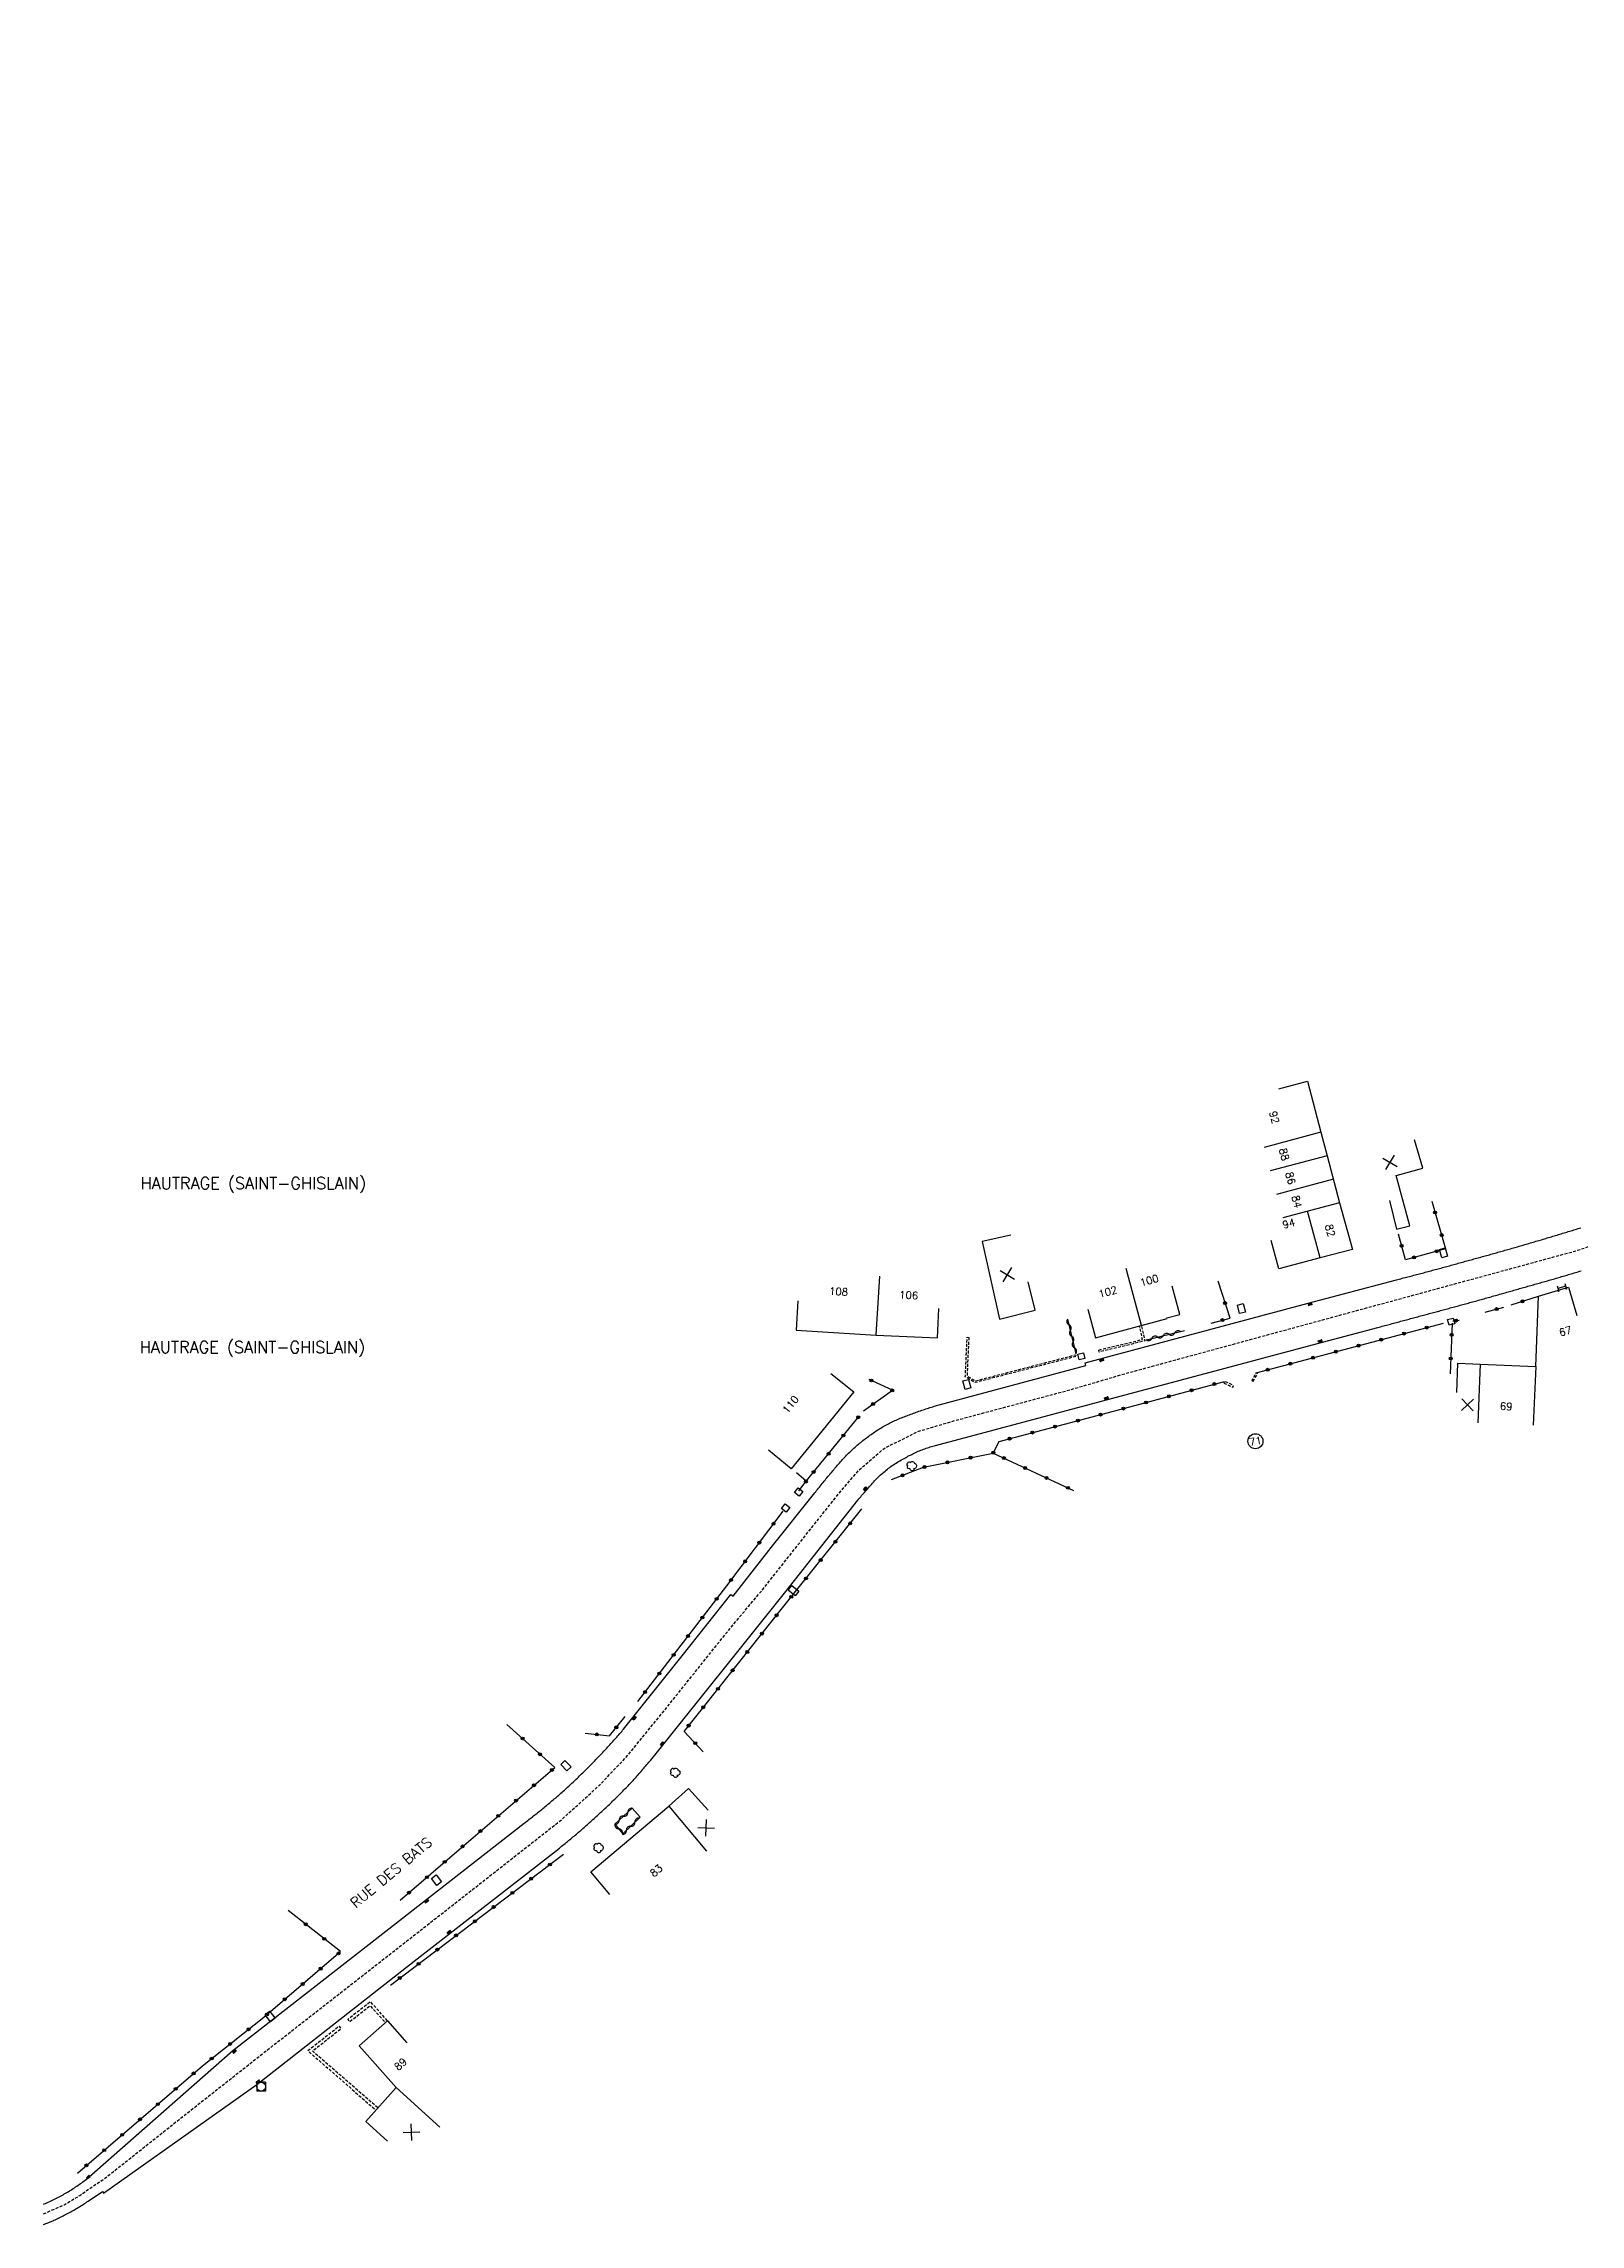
# Model space of a CAD drawing. Header units: millimetres. Extents: x 107000 to 108000, y 126999 to 128000.
# Drawn here: x 107000 to 107261.2, y 127087.3 to 127458 of the extents above; entities that cross this region are included whole.
import ezdxf
from ezdxf.enums import TextEntityAlignment as Align

# ---------------------------------------------------------------- set-up
doc = ezdxf.new("R2010")
doc.units = ezdxf.units.MM
doc.linetypes.add('DASHED', pattern=[0.75, 0.5, -0.25])
doc.layers.get('0').update_dxf_attribs({"linetype": 'CONTINUOUS'})
for name, color, linetype in [('W0001', 6, 'DASHED'), ('W0008', 7, 'CONTINUOUS'), ('W0100', 7, 'CONTINUOUS'), ('W0105', 7, 'CONTINUOUS'), ('W0112', 1, 'DASHED'), ('W0300', 7, 'CONTINUOUS'), ('W0310', 3, 'CONTINUOUS'), ('W0322', 7, 'CONTINUOUS'), ('W0400', 7, 'CONTINUOUS'), ('W0420', 7, 'CONTINUOUS'), ('W0980', 7, 'CONTINUOUS'), ('W0989', 7, 'CONTINUOUS'), ('W0991', 7, 'CONTINUOUS'), ('W1102', 7, 'CONTINUOUS'), ('W1471', 7, 'CONTINUOUS')]:
    doc.layers.add(name, color=color, linetype=linetype)
doc.styles.get("Standard").update_dxf_attribs({"font": 'romans.shx', "width": 0.85})

# ---------------------------------------------------------------- blocks, each defined once
blk = doc.blocks.new('T400')
for p, q in [((-0.15, 0.3), (0.15, 0.3)), ((-0.15, -0.25), (-0.15, 0.3)), ((-0.15, 0.15), (0.15, 0.15)), ((-0.15, 0), (0.15, 0)), ((0.15, 0.3), (0.15, -0.25)), ((-0.15, -0.15), (0.15, -0.15)), ((-0.15, -0.25), (-0.15, -0.3)), ((-0.15, -0.3), (0.15, -0.3)), ((0.15, -0.3), (0.15, -0.25))]:
    blk.add_line(p, q)
blk = doc.blocks.new('T420')
for p, q in [((0.75, 0.75), (-0.75, 0.75)), ((-0.75, 0.75), (-0.75, -0.75)), ((0.75, 0.75), (0.75, -0.75)), ((0.75, -0.75), (-0.75, -0.75))]:
    blk.add_line(p, q)
blk.add_ellipse((0, 0), major_axis=(-0.53, 0.53), ratio=1, start_param=3.926991, end_param=10.210176)
blk = doc.blocks.new('T1471')
at = {"color": 0, "linetype": 'Continuous', "flags": 128}
blk.add_lwpolyline([(-0.75, -0.5), (-0.75, 0.5), (0.75, 0.5), (0.75, -0.5), (-0.75, -0.5)], dxfattribs=at)
blk = doc.blocks.new('T300')
for p, q in [((-0.8, 0.51), (-0.86, 0.34)), ((-0.86, 0.34), (-0.86, 0.17)), ((-0.86, 0.17), (-0.74, 0.06)), ((-0.69, 0.63), (-0.8, 0.51)), ((-0.8, -0.06), (-0.74, 0.06)), ((-0.74, 0.06), (-0.69, 0.11)), ((-0.57, 0.69), (-0.69, 0.63)), ((-0.46, 0.69), (-0.57, 0.69)), ((-0.29, 0.63), (-0.46, 0.69)), ((-0.29, 0.63), (-0.17, 0.74)), ((-0.23, 0.57), (-0.29, 0.63)), ((-0.17, 0.74), (-0.06, 0.8)), ((-0.06, 0.8), (0.06, 0.8)), ((0.06, 0.8), (0.23, 0.74)), ((0.23, 0.74), (0.34, 0.63)), ((0.34, 0.63), (0.4, 0.51)), ((0.46, 0.46), (0.34, 0.46)), ((0.4, 0.51), (0.4, 0.46)), ((0.57, 0.4), (0.46, 0.46)), ((0.57, 0.4), (0.69, 0.29)), ((0.69, 0.29), (0.74, 0.17)), ((0.74, 0.06), (0.69, -0.17)), ((0.74, 0.17), (0.74, 0.06)), ((-0.8, -0.17), (-0.8, -0.06)), ((-0.8, -0.23), (-0.8, -0.17)), ((-0.74, -0.34), (-0.8, -0.23)), ((-0.69, -0.4), (-0.74, -0.34)), ((-0.51, -0.46), (-0.69, -0.4)), ((-0.4, -0.46), (-0.51, -0.46)), ((-0.4, -0.46), (-0.34, -0.46)), ((-0.34, -0.46), (-0.34, -0.4)), ((-0.34, -0.51), (-0.34, -0.46)), ((-0.29, -0.63), (-0.34, -0.51)), ((-0.17, -0.74), (-0.29, -0.63)), ((-0.06, -0.8), (-0.17, -0.74)), ((0.06, -0.8), (-0.06, -0.8)), ((0.17, -0.74), (0.06, -0.8)), ((0.23, -0.69), (0.17, -0.74)), ((0.29, -0.46), (0.23, -0.46)), ((0.29, -0.63), (0.23, -0.69)), ((0.46, -0.4), (0.29, -0.46)), ((0.34, -0.51), (0.29, -0.63)), ((0.34, -0.51), (0.34, -0.46)), ((0.57, -0.34), (0.46, -0.4)), ((0.63, -0.29), (0.57, -0.34)), ((0.69, -0.17), (0.63, -0.29))]:
    blk.add_line(p, q)
blk = doc.blocks.new('t112o')
at = {"color": 0, "linetype": 'Continuous'}
for p, q in [((-0.5, 0.5), (0.5, 0.5)), ((-0.5, -0.5), (-0.5, 0.5)), ((0.5, 0.5), (0.5, -0.5)), ((0.5, -0.5), (-0.5, -0.5))]:
    blk.add_line(p, q, dxfattribs=at)
blk = doc.blocks.new('t105o')
for p, q in [((-0.5, 0), (0.5, 0)), ((0.5, 0), (0.2, 0.1)), ((0.5, 0), (0.2, -0.1))]:
    blk.add_line(p, q)
blk = doc.blocks.new('t310o')
at = {"color": 0, "linetype": 'Continuous'}
for centre, start, end in [((-0.5, 0.38), 216.8699, 323.1304), ((0.5, -0.37), 36.8699, 143.1303)]:
    blk.add_arc(centre, 0.625, start, end, dxfattribs=at)
blk = doc.blocks.new('t991o')
at = {"color": 0, "linetype": 'Continuous'}
for p, q in [((-1, 1), (1, -1)), ((-1, -1), (1, 1))]:
    blk.add_line(p, q, dxfattribs=at)
blk = doc.blocks.new('t322o')
at = {"color": 0, "linetype": 'Continuous'}
for radius in [0.25, 0.15]:
    blk.add_circle((0, 0), radius, dxfattribs=at)

msp = doc.modelspace()

# ---------------------------------------------------------------- linework, layer by layer
at = {"layer": 'W0001', "flags": 128}
msp.add_lwpolyline([(107000, 127089.04), (107003.49, 127090.61), (107006.14, 127092.18), (107008.36, 127093.73), (107010.32, 127095.02), (107025.43, 127107), (107037.6, 127116.58), (107066.4, 127139.08), (107088.06, 127156.08), (107094.78, 127162.19), (107099.38, 127167.1), (107105.7, 127174.85), (107111.44, 127182.02), (107116.64, 127188.52), (107122.25, 127195.21), (107131.72, 127207.17), (107135.09, 127211.4), (107138.56, 127215.46), (107142.88, 127219.18), (107148.61, 127222.06), (107154.91, 127223.92), (107164.3, 127226.43), (107174.45, 127229.14), (107184.03, 127231.95), (107260.27, 127252.71), (107315.94, 127271.2), (107330.12, 127276.12), (107335.89, 127277.72), (107341.63, 127277.36), (107350.74, 127277.39), (107353.27, 127279.17), (107361.16, 127284.73), (107369.51, 127291.14), (107383.85, 127301.83), (107403.45, 127315.83), (107426.06, 127331.88), (107439.48, 127340.56), (107452.49, 127347.3), (107463.11, 127351.91), (107474.86, 127356.01), (107495.18, 127361.96), (107524.23, 127370.49), (107535.13, 127374.16), (107545.48, 127378.4), (107556.57, 127384.39), (107566.51, 127390.87), (107574.63, 127396.86), (107587.27, 127406.56), (107606.75, 127421.33), (107616.21, 127428.32), (107628.75, 127436.48), (107637.53, 127441.21), (107649.35, 127446.94), (107667.55, 127455.74), (107693.78, 127468.43), (107721.15, 127481.68), (107737.6, 127489.63), (107752.86, 127497.12), (107759.97, 127501.4), (107764.49, 127504.58), (107772.4, 127511.35), (107782.05, 127521.92), (107812.16, 127555.37), (107829.33, 127574.66), (107834.96, 127581.75), (107841.86, 127591.66), (107847.67, 127601.53), (107852.76, 127611.48), (107858.53, 127625.36), (107862.3, 127636.75), (107868.74, 127659.49), (107884.13, 127716.25)], dxfattribs=at)
at = {"layer": 'W0008', "flags": 128}
for points in [[(107000, 127090.71), (107000.1, 127090.75), (107000.33, 127090.84), (107000.57, 127090.94), (107000.8, 127091.04), (107001.03, 127091.15), (107001.27, 127091.25), (107001.5, 127091.36), (107001.73, 127091.47), (107001.95, 127091.58), (107002.18, 127091.7), (107002.41, 127091.82), (107002.63, 127091.94), (107002.85, 127092.06), (107003.08, 127092.18), (107003.3, 127092.31), (107003.52, 127092.43), (107003.74, 127092.56), (107003.96, 127092.69), (107004.17, 127092.82), (107004.39, 127092.95), (107004.6, 127093.08), (107004.81, 127093.22), (107005.02, 127093.35), (107005.23, 127093.49), (107005.44, 127093.63), (107005.65, 127093.77), (107005.85, 127093.91), (107006.06, 127094.06), (107006.26, 127094.2), (107006.47, 127094.35), (107006.67, 127094.5), (107006.87, 127094.65), (107007.07, 127094.8), (107007.27, 127094.95), (107032.18, 127116.81), (107055.87, 127135.3), (107081.7, 127155.47), (107081.9, 127155.63), (107082.1, 127155.78), (107082.3, 127155.93), (107082.5, 127156.09), (107082.7, 127156.24), (107082.9, 127156.4), (107083.1, 127156.55), (107083.3, 127156.71), (107083.5, 127156.87), (107083.69, 127157.02), (107083.89, 127157.18), (107084.09, 127157.34), (107084.29, 127157.5), (107084.48, 127157.65), (107084.68, 127157.81), (107084.87, 127157.97), (107085.07, 127158.13), (107085.26, 127158.29), (107085.46, 127158.45), (107085.65, 127158.62), (107085.84, 127158.78), (107086.04, 127158.94), (107086.23, 127159.1), (107086.42, 127159.26), (107086.62, 127159.43), (107086.81, 127159.59), (107087, 127159.75), (107087.19, 127159.92), (107087.38, 127160.08), (107087.57, 127160.25), (107087.76, 127160.42), (107087.95, 127160.58), (107088.14, 127160.75), (107088.33, 127160.92), (107088.52, 127161.09), (107088.7, 127161.25), (107088.89, 127161.42), (107089.08, 127161.59), (107089.26, 127161.76), (107089.45, 127161.94), (107089.63, 127162.11), (107089.82, 127162.28), (107090, 127162.45), (107090.18, 127162.63), (107090.37, 127162.8), (107090.55, 127162.97), (107090.73, 127163.15), (107090.91, 127163.32), (107091.09, 127163.5), (107091.28, 127163.67), (107091.46, 127163.85), (107091.64, 127164.02), (107091.81, 127164.19), (107091.99, 127164.36), (107092.16, 127164.53), (107092.34, 127164.71), (107092.51, 127164.88), (107092.69, 127165.05), (107092.86, 127165.22), (107093.03, 127165.4), (107093.21, 127165.57), (107093.38, 127165.75), (107093.55, 127165.92), (107093.72, 127166.09), (107093.89, 127166.27), (107094.06, 127166.45), (107094.23, 127166.62), (107094.4, 127166.8), (107094.57, 127166.98), (107094.74, 127167.15), (107094.91, 127167.33), (107095.08, 127167.51), (107095.25, 127167.69), (107095.42, 127167.88), (107095.59, 127168.06), (107095.76, 127168.25), (107095.93, 127168.43), (107096.1, 127168.62), (107096.27, 127168.81), (107096.44, 127168.99), (107096.61, 127169.18), (107096.78, 127169.37), (107096.94, 127169.56), (107097.11, 127169.75), (107097.28, 127169.93), (107097.44, 127170.12), (107097.61, 127170.31), (107097.78, 127170.5), (107097.94, 127170.69), (107098.1, 127170.89), (107098.27, 127171.08), (107098.43, 127171.27), (107098.6, 127171.46), (107108.53, 127183.92), (107116.84, 127194.33), (107117.2, 127194.07), (107123.7, 127202.35), (107131.1, 127211.62), (107131.26, 127211.82), (107131.41, 127212.02), (107131.57, 127212.22), (107131.72, 127212.42), (107131.88, 127212.62), (107132.04, 127212.82), (107132.2, 127213.01), (107132.36, 127213.21), (107132.52, 127213.41), (107132.68, 127213.61), (107132.84, 127213.8), (107133, 127214), (107133.16, 127214.19), (107133.32, 127214.39), (107133.49, 127214.58), (107133.65, 127214.77), (107133.82, 127214.97), (107133.98, 127215.16), (107134.14, 127215.35), (107134.31, 127215.55), (107134.47, 127215.74), (107134.64, 127215.93), (107134.8, 127216.13), (107134.97, 127216.32), (107135.13, 127216.51), (107135.3, 127216.7), (107135.46, 127216.89), (107135.63, 127217.08), (107135.8, 127217.27), (107135.97, 127217.46), (107136.14, 127217.65), (107136.31, 127217.83), (107136.49, 127218.01), (107136.67, 127218.2), (107136.84, 127218.38), (107137.03, 127218.55), (107137.21, 127218.73), (107137.39, 127218.9), (107137.58, 127219.07), (107137.76, 127219.23), (107137.95, 127219.4), (107138.13, 127219.56), (107138.32, 127219.73), (107138.51, 127219.89), (107138.7, 127220.05), (107138.9, 127220.2), (107139.09, 127220.36), (107139.29, 127220.51), (107139.48, 127220.67), (107139.68, 127220.82), (107139.88, 127220.97), (107140.08, 127221.12), (107140.28, 127221.27), (107140.48, 127221.41), (107140.68, 127221.56), (107140.88, 127221.7), (107141.09, 127221.84), (107141.29, 127221.98), (107141.49, 127222.12), (107141.7, 127222.26), (107141.9, 127222.39), (107142.11, 127222.52), (107142.32, 127222.65), (107142.53, 127222.78), (107142.74, 127222.9), (107142.95, 127223.02), (107143.17, 127223.14), (107143.38, 127223.26), (107143.6, 127223.38), (107143.82, 127223.49), (107144.04, 127223.6), (107144.26, 127223.71), (107144.48, 127223.81), (107144.7, 127223.91), (107144.92, 127224.01), (107145.14, 127224.11), (107145.37, 127224.21), (107145.59, 127224.3), (107145.82, 127224.39), (107146.05, 127224.48), (107146.28, 127224.57), (107146.5, 127224.65), (107146.73, 127224.74), (107146.96, 127224.83), (107147.19, 127224.91), (107147.42, 127225), (107147.65, 127225.08), (107147.88, 127225.17), (107148.11, 127225.25), (107148.34, 127225.34), (107148.57, 127225.42), (107148.81, 127225.5), (107149.04, 127225.58), (107149.27, 127225.66), (107149.5, 127225.74), (107149.74, 127225.82), (107149.97, 127225.9), (107150.21, 127225.97), (107150.44, 127226.05), (107150.68, 127226.12), (107150.91, 127226.19), (107151.15, 127226.27), (107151.38, 127226.34), (107177.2, 127233.25), (107177.06, 127233.72), (107214.96, 127243.85), (107229.97, 127247.84), (107230.22, 127247.9), (107230.46, 127247.97), (107230.71, 127248.03), (107230.95, 127248.1), (107231.2, 127248.16), (107231.44, 127248.22), (107231.69, 127248.29), (107231.93, 127248.35), (107232.18, 127248.42), (107232.42, 127248.48), (107232.67, 127248.54), (107232.91, 127248.61), (107233.16, 127248.67), (107233.4, 127248.74), (107233.65, 127248.8), (107233.89, 127248.87), (107234.14, 127248.93), (107234.38, 127249), (107234.63, 127249.06), (107234.87, 127249.13), (107235.11, 127249.19), (107235.36, 127249.26), (107235.6, 127249.33), (107235.85, 127249.39), (107236.09, 127249.46), (107236.34, 127249.52), (107236.58, 127249.59), (107236.82, 127249.65), (107237.07, 127249.72), (107237.31, 127249.78), (107237.55, 127249.85), (107237.79, 127249.92), (107238.04, 127249.98), (107238.28, 127250.05), (107238.52, 127250.12), (107238.77, 127250.18), (107239.01, 127250.25), (107239.25, 127250.32), (107239.49, 127250.38), (107239.74, 127250.45), (107239.98, 127250.52), (107240.22, 127250.58), (107240.46, 127250.65), (107240.71, 127250.72), (107240.95, 127250.78), (107241.19, 127250.85), (107241.44, 127250.92), (107241.68, 127250.99), (107241.92, 127251.05), (107242.16, 127251.12), (107242.41, 127251.19), (107242.65, 127251.25), (107242.89, 127251.32), (107243.13, 127251.39), (107243.37, 127251.46), (107243.61, 127251.52), (107243.86, 127251.59), (107244.1, 127251.66), (107244.34, 127251.72), (107244.58, 127251.79), (107244.82, 127251.86), (107245.06, 127251.92), (107245.3, 127251.99), (107245.54, 127252.06), (107245.78, 127252.12), (107246.02, 127252.19), (107246.26, 127252.26), (107246.5, 127252.32), (107246.74, 127252.39), (107246.98, 127252.46), (107247.22, 127252.53), (107247.46, 127252.59), (107247.7, 127252.66), (107247.94, 127252.73), (107248.18, 127252.8), (107248.42, 127252.86), (107248.66, 127252.93), (107248.9, 127253), (107249.14, 127253.07), (107249.38, 127253.14), (107249.62, 127253.2), (107249.86, 127253.27), (107250.1, 127253.34), (107250.34, 127253.41), (107250.58, 127253.48), (107250.82, 127253.55), (107251.06, 127253.62), (107251.3, 127253.69), (107251.54, 127253.76), (107251.78, 127253.83), (107252.02, 127253.9), (107252.26, 127253.97), (107252.5, 127254.04), (107252.74, 127254.11), (107252.98, 127254.18), (107253.21, 127254.25), (107253.45, 127254.32), (107253.69, 127254.39), (107253.93, 127254.46), (107254.17, 127254.53), (107254.41, 127254.6), (107254.65, 127254.67), (107254.89, 127254.74), (107255.13, 127254.82), (107255.37, 127254.89), (107255.61, 127254.96), (107255.85, 127255.03), (107256.08, 127255.1), (107256.32, 127255.17), (107256.56, 127255.24), (107256.8, 127255.32), (107257.04, 127255.39), (107257.28, 127255.46), (107257.52, 127255.53), (107257.76, 127255.6), (107258, 127255.68), (107258.23, 127255.75), (107258.47, 127255.82), (107258.71, 127255.89), (107258.95, 127255.96), (107259.18, 127256.04), (107259.42, 127256.11), (107259.66, 127256.18), (107259.89, 127256.25), (107260.13, 127256.33), (107260.37, 127256.4), (107260.61, 127256.47), (107260.84, 127256.55), (107261.08, 127256.62), (107261.32, 127256.69)], [(107000, 127087.26), (107000.16, 127087.32), (107000.4, 127087.41), (107000.63, 127087.49), (107000.86, 127087.58), (107001.09, 127087.67), (107001.31, 127087.76), (107001.54, 127087.86), (107001.76, 127087.96), (107001.98, 127088.06), (107002.21, 127088.16), (107002.43, 127088.27), (107002.65, 127088.38), (107002.86, 127088.48), (107003.08, 127088.59), (107003.3, 127088.7), (107003.52, 127088.82), (107003.73, 127088.93), (107003.95, 127089.05), (107004.17, 127089.16), (107004.38, 127089.28), (107004.6, 127089.39), (107004.81, 127089.51), (107005.03, 127089.64), (107005.25, 127089.76), (107005.47, 127089.89), (107005.68, 127090.01), (107005.9, 127090.14), (107006.11, 127090.27), (107006.32, 127090.4), (107006.53, 127090.54), (107006.74, 127090.67), (107006.95, 127090.81), (107007.16, 127090.95), (107007.37, 127091.09), (107007.57, 127091.23), (107009.99, 127092.87), (107010.18, 127092.59), (107036.26, 127111.06), (107063, 127131.99), (107087.67, 127151.25), (107087.87, 127151.4), (107088.06, 127151.56), (107088.25, 127151.71), (107088.45, 127151.87), (107088.64, 127152.03), (107088.83, 127152.18), (107089.03, 127152.34), (107089.22, 127152.5), (107089.41, 127152.66), (107089.6, 127152.81), (107089.79, 127152.97), (107089.99, 127153.13), (107090.18, 127153.29), (107090.37, 127153.45), (107090.56, 127153.61), (107090.75, 127153.77), (107090.94, 127153.93), (107091.13, 127154.09), (107091.31, 127154.25), (107091.5, 127154.42), (107091.69, 127154.58), (107091.88, 127154.74), (107092.07, 127154.9), (107092.25, 127155.07), (107092.44, 127155.23), (107092.63, 127155.4), (107092.81, 127155.56), (107093, 127155.73), (107093.19, 127155.9), (107093.38, 127156.07), (107093.57, 127156.24), (107093.76, 127156.41), (107093.95, 127156.58), (107094.13, 127156.75), (107094.32, 127156.92), (107094.51, 127157.09), (107094.69, 127157.26), (107094.88, 127157.44), (107095.06, 127157.61), (107095.25, 127157.78), (107095.43, 127157.96), (107095.62, 127158.13), (107095.8, 127158.31), (107095.98, 127158.48), (107096.17, 127158.66), (107096.35, 127158.83), (107096.53, 127159.01), (107096.72, 127159.19), (107096.9, 127159.36), (107097.08, 127159.54), (107097.26, 127159.71), (107097.43, 127159.89), (107097.61, 127160.06), (107097.79, 127160.24), (107097.96, 127160.41), (107098.14, 127160.59), (107098.31, 127160.77), (107098.49, 127160.94), (107098.66, 127161.12), (107098.83, 127161.3), (107099.01, 127161.48), (107099.18, 127161.66), (107099.35, 127161.84), (107099.52, 127162.02), (107099.69, 127162.2), (107099.86, 127162.38), (107100.03, 127162.56), (107100.2, 127162.75), (107100.37, 127162.94), (107100.55, 127163.13), (107100.72, 127163.32), (107100.89, 127163.51), (107101.06, 127163.7), (107101.22, 127163.89), (107101.39, 127164.08), (107101.56, 127164.27), (107101.73, 127164.46), (107101.89, 127164.66), (107102.06, 127164.85), (107102.22, 127165.04), (107102.39, 127165.24), (107102.55, 127165.43), (107102.72, 127165.63), (107102.88, 127165.82), (107103.04, 127166.02), (107103.2, 127166.21), (107126.15, 127194.87), (107138.43, 127210.4), (107138.59, 127210.59), (107138.74, 127210.78), (107138.9, 127210.96), (107139.06, 127211.15), (107139.22, 127211.34), (107139.38, 127211.52), (107139.54, 127211.71), (107139.7, 127211.89), (107139.86, 127212.08), (107140.03, 127212.28), (107140.2, 127212.48), (107140.38, 127212.68), (107140.55, 127212.87), (107140.73, 127213.07), (107140.9, 127213.27), (107141.08, 127213.46), (107141.26, 127213.66), (107141.42, 127213.83), (107141.59, 127214), (107141.75, 127214.17), (107141.92, 127214.34), (107142.09, 127214.5), (107142.28, 127214.67), (107142.47, 127214.84), (107142.67, 127215), (107142.86, 127215.17), (107143.05, 127215.33), (107143.25, 127215.49), (107143.45, 127215.64), (107143.65, 127215.8), (107143.85, 127215.95), (107144.05, 127216.1), (107144.26, 127216.25), (107144.47, 127216.39), (107144.69, 127216.54), (107144.91, 127216.68), (107145.13, 127216.82), (107145.35, 127216.96), (107145.58, 127217.09), (107145.81, 127217.22), (107146.04, 127217.34), (107146.27, 127217.47), (107146.5, 127217.6), (107146.73, 127217.72), (107146.94, 127217.84), (107147.15, 127217.95), (107147.36, 127218.06), (107147.58, 127218.17), (107147.79, 127218.28), (107148.01, 127218.39), (107148.22, 127218.49), (107148.44, 127218.59), (107148.66, 127218.69), (107148.88, 127218.78), (107149.1, 127218.87), (107149.33, 127218.96), (107149.56, 127219.05), (107149.78, 127219.13), (107150.01, 127219.21), (107150.24, 127219.29), (107150.47, 127219.36), (107150.7, 127219.43), (107150.93, 127219.5), (107151.16, 127219.57), (107151.39, 127219.63), (107151.63, 127219.69), (107181.52, 127227.64), (107217.41, 127237.27), (107226.8, 127239.74), (107227.04, 127239.8), (107227.29, 127239.87), (107227.53, 127239.94), (107227.77, 127240), (107228.01, 127240.07), (107228.26, 127240.13), (107228.5, 127240.2), (107228.74, 127240.26), (107228.99, 127240.33), (107229.23, 127240.39), (107229.47, 127240.46), (107229.71, 127240.52), (107229.96, 127240.59), (107230.2, 127240.66), (107230.44, 127240.72), (107230.68, 127240.79), (107230.93, 127240.85), (107231.17, 127240.92), (107231.41, 127240.98), (107231.66, 127241.05), (107231.9, 127241.11), (107232.14, 127241.18), (107232.38, 127241.24), (107232.63, 127241.31), (107232.87, 127241.38), (107233.11, 127241.44), (107233.35, 127241.51), (107233.6, 127241.57), (107233.84, 127241.64), (107234.08, 127241.7), (107234.33, 127241.77), (107234.57, 127241.83), (107234.81, 127241.9), (107235.05, 127241.96), (107235.3, 127242.03), (107235.54, 127242.1), (107235.78, 127242.16), (107236.02, 127242.22), (107236.25, 127242.29), (107236.49, 127242.35), (107236.73, 127242.42), (107236.97, 127242.48), (107237.21, 127242.54), (107237.45, 127242.61), (107237.69, 127242.67), (107237.92, 127242.74), (107238.16, 127242.8), (107238.4, 127242.86), (107238.64, 127242.93), (107238.88, 127242.99), (107239.12, 127243.06), (107239.36, 127243.12), (107239.59, 127243.18), (107239.83, 127243.25), (107240.07, 127243.31), (107240.31, 127243.38), (107240.55, 127243.44), (107240.79, 127243.51), (107241.02, 127243.57), (107241.26, 127243.63), (107241.5, 127243.7), (107241.74, 127243.76), (107241.98, 127243.83), (107242.22, 127243.89), (107242.45, 127243.96), (107242.69, 127244.03), (107242.93, 127244.09), (107243.17, 127244.16), (107243.41, 127244.23), (107243.65, 127244.29), (107243.9, 127244.36), (107244.14, 127244.43), (107244.38, 127244.5), (107244.62, 127244.56), (107244.86, 127244.63), (107245.1, 127244.7), (107245.34, 127244.77), (107245.59, 127244.84), (107245.83, 127244.9), (107246.07, 127244.97), (107246.31, 127245.04), (107246.55, 127245.11), (107246.79, 127245.18), (107247.03, 127245.25), (107247.27, 127245.32), (107247.51, 127245.38), (107247.75, 127245.45), (107248, 127245.52), (107248.24, 127245.59), (107248.48, 127245.66), (107248.72, 127245.73), (107248.96, 127245.8), (107249.2, 127245.87), (107249.44, 127245.94), (107249.68, 127246), (107249.92, 127246.07), (107250.17, 127246.14), (107250.41, 127246.21), (107250.65, 127246.28), (107250.88, 127246.35), (107251.12, 127246.41), (107251.36, 127246.48), (107251.6, 127246.55), (107251.84, 127246.62), (107252.08, 127246.68), (107252.32, 127246.75), (107252.56, 127246.82), (107252.8, 127246.89), (107253.04, 127246.95), (107253.28, 127247.02), (107253.51, 127247.09), (107253.75, 127247.16), (107253.99, 127247.22), (107254.23, 127247.29), (107254.47, 127247.36), (107254.71, 127247.43), (107254.95, 127247.49), (107255.19, 127247.56), (107255.43, 127247.63), (107255.67, 127247.7), (107255.91, 127247.77), (107256.14, 127247.84), (107256.38, 127247.9), (107256.62, 127247.97), (107256.86, 127248.04), (107257.1, 127248.11), (107257.34, 127248.18), (107257.58, 127248.25), (107257.82, 127248.32), (107258.05, 127248.39), (107258.29, 127248.45), (107258.52, 127248.52), (107258.76, 127248.59), (107258.99, 127248.66), (107259.23, 127248.73), (107259.46, 127248.8), (107259.7, 127248.87), (107259.93, 127248.94), (107260.17, 127249.01), (107260.41, 127249.08), (107260.64, 127249.15), (107260.88, 127249.22), (107261.11, 127249.29), (107261.35, 127249.36)]]:
    msp.add_lwpolyline(points, dxfattribs=at)
at = {"layer": 'W0100', "flags": 128}
for points in [[(107209.99, 127280.32), (107214.83, 127281.61), (107217.14, 127272.94), (107218.18, 127268.95), (107220.32, 127260.95), (107222.48, 127253.02), (107216.98, 127251.57), (107209.98, 127249.71), (107208.69, 127254.54)], [(107228.79, 127261.31), (107229.99, 127256.46), (107232.24, 127257.02), (107229.93, 127265.57), (107234.44, 127266.85), (107233.07, 127271.66)], [(107164.42, 127255.46), (107159.54, 127254.36), (107162.51, 127241.16), (107168.58, 127242.68), (107167.37, 127247.53)], [(107177.52, 127242.83), (107178.82, 127238), (107190.98, 127241.26), (107190.95, 127241.36), (107193.15, 127241.95), (107191.85, 127246.78)], [(107240.23, 127228.67), (107240.41, 127233.67), (107244.22, 127233.53), (107253.65, 127233.12), (107254.14, 127245.05), (107259.21, 127246.57), (107260.65, 127241.78)], [(107258.73, 127246.74), (107257.44, 127246.36)], [(107128.22, 127244.26), (107127.92, 127239.26), (107141.54, 127238.46), (107151.95, 127237.99), (107152.18, 127242.99)], [(107133.85, 127231.94), (107137.73, 127228.78), (107127.09, 127215.71), (107123.21, 127218.87)], [(107096.23, 127143.37), (107093.01, 127147.19), (107106.27, 127158.34), (107109.62, 127161.38), (107112.98, 127157.67)], [(107058.46, 127101.42), (107054.75, 127104.78), (107059.95, 127110.51), (107053.65, 127117.63), (107058.45, 127121.86), (107061.75, 127118.12)]]:
    msp.add_lwpolyline(points, dxfattribs=at)
at = {"layer": 'W0112', "flags": 128}
for points in [[(107179.37, 127235.91), (107186.8, 127237.71), (107186.27, 127240), (107186.61, 127240.08), (107187.22, 127237.45), (107179.45, 127235.57)], [(107157.28, 127238.06), (107156.97, 127231.51), (107158.4, 127230.67), (107175.49, 127235.11), (107175.56, 127234.83), (107158.35, 127230.36), (107156.68, 127231.35), (107157, 127238.08)], [(107205.61, 127230.57), (107206.37, 127231.91), (107206.13, 127232.05), (107205.37, 127230.7)], [(107200.63, 127230.29), (107202.14, 127229.59), (107202.27, 127229.88), (107200.76, 127230.58)]]:
    msp.add_lwpolyline(points, close=True, dxfattribs=at)
for points in [[(107058.46, 127121.87), (107055.57, 127125.12), (107051.74, 127122.11), (107052.04, 127121.73), (107055.51, 127124.46), (107058.1, 127121.55)], [(107056.8, 127107.08), (107045.7, 127116.74), (107050.59, 127120.58), (107050.28, 127120.97), (107044.93, 127116.76), (107056.47, 127106.71)]]:
    msp.add_lwpolyline(points, dxfattribs=at)
at = {"layer": 'W0310', "flags": 128}
for points in [[(107174.08, 127241.16), (107175.47, 127235.25)], [(107187.42, 127237.65), (107193.94, 127239.21)]]:
    msp.add_lwpolyline(points, dxfattribs=at)
msp.add_lwpolyline([(107100.06, 127158), (107097.1, 127155.33), (107098.44, 127153.66), (107101.43, 127156.49)], close=True, dxfattribs=at)
at = {"layer": 'W0322', "flags": 128}
for points in [[(107235.99, 127261.21), (107238.34, 127253.12), (107231.5, 127251.25), (107230.3, 127255.58)], [(107198.46, 127240.48), (107201.68, 127241.35), (107199.65, 127247.63)], [(107245.07, 127242.33), (107248.23, 127243.21)], [(107249.49, 127243.6), (107254.14, 127245.05)], [(107206.13, 127232.04), (107237.99, 127240.48)], [(107239.42, 127240.47), (107239.11, 127231.86)], [(107239.56, 127240.8), (107240.64, 127241.01)], [(107139.37, 127225.57), (107144.31, 127229.06), (107140.36, 127230.89)], [(107144.14, 127213.87), (107149.6, 127216), (107161.42, 127218.38), (107162.43, 127220.37), (107184.63, 127226.23), (107200.74, 127230.57)], [(107129.65, 127213.63), (107138.64, 127224.67)], [(107161.42, 127218.38), (107175.07, 127212.04)], [(107128.39, 127211.96), (107129.65, 127213.63), (107127.97, 127215.01)], [(107112.14, 127167.61), (107108.88, 127171.08), (107127.59, 127194.57), (107139.11, 127208.92)], [(107101.02, 127176.16), (107116.12, 127195.83), (107125.71, 127208.52)], [(107060.6, 127142.37), (107071.02, 127151.35), (107086.88, 127164.93), (107078.76, 127172.27)], [(107092.05, 127170.77), (107096.18, 127170.34), (107098.88, 127173.61)], [(107058.96, 127127.94), (107088.38, 127150.2)], [(107005.76, 127095.98), (107026.99, 127114.21), (107037.41, 127122.48), (107050.48, 127133.63), (107041.55, 127140.65)]]:
    msp.add_lwpolyline(points, dxfattribs=at)
at = {"layer": 'W1102', "flags": 128}
for points in [[(107217.14, 127272.94), (107207.47, 127270.36)], [(107218.18, 127268.95), (107208.52, 127266.36)], [(107219.25, 127264.94), (107209.59, 127262.35)], [(107220.32, 127260.95), (107210.66, 127258.36)], [(107216.98, 127251.57), (107214.87, 127259.49)], [(107186.62, 127240.09), (107184.03, 127249.75)], [(107141.54, 127238.46), (107142.13, 127248.45)], [(107244.22, 127233.53), (107243.79, 127223.54)], [(107253.65, 127233.12), (107253.22, 127223.13)], [(107106.27, 127158.34), (107112.7, 127150.69)], [(107059.95, 127110.51), (107067.36, 127103.8)]]:
    msp.add_lwpolyline(points, dxfattribs=at)
at = {"layer": 'W1102'}
msp.add_circle((107206, 127220.4), 1.28, dxfattribs=at)

# ---------------------------------------------------------------- block references
at = {"layer": 'W0105'}
for p, rotation in [((107257.44, 127246.36), 286.856727093832), ((107258.73, 127246.74), 286.6923450061554)]:
    msp.add_blockref('t105o', p, dxfattribs=dict(at, rotation=rotation))
at = {"layer": 'W0112'}
for p, rotation in [((107239.3, 127240.73), 16.06632976798074), ((107176.41, 127234.84), 15.71201787305797), ((107126.13, 127209.04), 51.03511517601449), ((107128.34, 127211.77), 231.0351151757945)]:
    msp.add_blockref('t112o', p, dxfattribs=dict(at, rotation=rotation))
at = {"layer": 'W0300'}
for p in [(107147.63, 127216.16), (107107.44, 127164.05), (107094.38, 127151.25)]:
    msp.add_blockref('T300', p, dxfattribs=at)
at = {"layer": 'W0310'}
for p, rotation in [((107174.31, 127240.19), 283.2019687229583), ((107174.76, 127238.24), 283.2019687229583), ((107190.34, 127238.35), 13.4086222811795), ((107192.29, 127238.81), 13.4086222811795), ((107175.22, 127236.3), 283.2019687229583), ((107188.4, 127237.89), 13.4086222811795), ((107099.32, 127157.33), 222.0146185274158), ((107097.83, 127155.99), 222.0146185274158), ((107097.74, 127154.53), 308.5369150466721), ((107099.08, 127154.26), 43.38580493379047), ((107100.53, 127155.63), 43.38580493379047)]:
    msp.add_blockref('t310o', p, dxfattribs=dict(at, rotation=rotation))
at = {"layer": 'W0322'}
for p, rotation in [((107236.55, 127259.29), 286.1953222192217), ((107230.84, 127253.64), 105.5531142519419), ((107237.67, 127255.45), 286.1953222192217), ((107232.97, 127251.65), 195.3045346516913), ((107236.82, 127252.7), 195.3045346516913), ((107200.85, 127243.89), 107.9357571961635), ((107247, 127242.86), 15.45970002515549), ((107251.4, 127244.19), 17.32148035308383), ((107200.39, 127241), 15.28634110161645), ((107231.27, 127238.7), 14.84073841621257), ((107235.13, 127239.73), 14.84073841621257), ((107239.35, 127238.47), 267.9225869156), ((107215.8, 127234.6), 14.84073841621257), ((107219.67, 127235.63), 14.84073841621257), ((107223.53, 127236.65), 14.84073841621257), ((107227.4, 127237.68), 14.84073841621257), ((107208.07, 127232.56), 14.84073841621257), ((107211.93, 127233.58), 14.84073841621257), ((107239.21, 127234.47), 267.9225869156), ((107140.72, 127230.73), 155.0995381698707), ((107144.27, 127229.04), 35.25862389406882), ((107191.28, 127228.03), 15.07916946496765), ((107195.15, 127229.07), 15.07916946496765), ((107199.01, 127230.11), 15.07916946496765), ((107138.49, 127224.48), 50.84307464951726), ((107141, 127226.73), 35.25862389406882), ((107175.82, 127223.91), 14.79102877797383), ((107179.69, 127224.93), 14.79102877797383), ((107183.56, 127225.95), 14.79102877797383), ((107187.42, 127226.99), 15.07916946496765), ((107135.96, 127221.38), 50.84307464951726), ((107164.22, 127220.84), 14.79102877797383), ((107168.09, 127221.87), 14.79102877797383), ((107171.95, 127222.89), 14.79102877797383), ((107133.44, 127218.28), 50.84307464951726), ((107149.74, 127216.02), 11.4132716656326), ((107153.66, 127216.82), 11.4132716656326), ((107157.58, 127217.61), 11.4132716656326), ((107161.46, 127218.46), 63.19789386984611), ((107163.24, 127217.54), 335.0729334243622), ((107129.59, 127213.55), 52.9392348619668), ((107130.91, 127215.18), 50.84307464951726), ((107146.01, 127214.6), 21.24575250045237), ((107166.86, 127215.85), 335.0729334243622), ((107170.49, 127214.17), 335.0729334243622), ((107174.12, 127212.48), 335.0729334243622), ((107124.08, 127206.37), 52.92997751258733), ((107137.11, 127206.43), 51.24263970668434), ((107121.67, 127203.17), 52.92997751258733), ((107134.6, 127203.31), 51.24263970668434), ((107119.26, 127199.98), 52.92997751258733), ((107132.1, 127200.19), 51.24263970668434), ((107116.85, 127196.79), 52.92997751258733), ((107127.09, 127193.95), 51.46300635069763), ((107129.6, 127197.07), 51.24263970668434), ((107111.98, 127190.44), 52.49210664377945), ((107114.42, 127193.61), 52.49210664377945), ((107124.6, 127190.82), 51.46300635069763), ((107109.55, 127187.27), 52.49210664377945), ((107122.11, 127187.69), 51.46300635069763), ((107107.11, 127184.09), 52.49210664377945), ((107119.62, 127184.57), 51.46300635069763), ((107104.68, 127180.92), 52.49210664377945), ((107117.13, 127181.44), 51.46300635069763), ((107102.24, 127177.75), 52.49210664377945), ((107112.14, 127175.18), 51.46300635069763), ((107114.63, 127178.31), 51.46300635069763), ((107097.36, 127171.76), 50.57908838560721), ((107109.65, 127172.05), 51.46300635069763), ((107081.42, 127169.87), 137.8917990495348), ((107094.04, 127170.56), 354.010074269359), ((107110.77, 127169.07), 133.1354076331293), ((107084.38, 127167.19), 137.8917990495348), ((107086.4, 127164.52), 40.55173554479449), ((107083.36, 127161.92), 40.55173554479449), ((107077.28, 127156.72), 40.55173554479449), ((107080.32, 127159.32), 40.55173554479449), ((107074.25, 127154.12), 40.55173554479449), ((107071.21, 127151.52), 40.55173554479449), ((107065.15, 127146.29), 40.77777388297335), ((107068.18, 127148.9), 40.77777388297335), ((107082.88, 127146.04), 37.10635674022544), ((107086.07, 127148.45), 37.10635674022544), ((107062.12, 127143.68), 40.77777388297335), ((107079.69, 127143.63), 37.10635674022544), ((107044.56, 127138.29), 141.8365325672062), ((107073.31, 127138.8), 37.10635674022544), ((107076.5, 127141.22), 37.10635674022544), ((107047.7, 127135.81), 141.8365325672062), ((107070.12, 127136.39), 37.10635674022544), ((107047.08, 127130.73), 40.48301497103841), ((107050.13, 127133.33), 40.48301497103841), ((107063.74, 127131.56), 37.10635674022544), ((107066.93, 127133.98), 37.10635674022544), ((107044.04, 127128.13), 40.48301497103841), ((107060.55, 127129.15), 37.10635674022544), ((107041, 127125.54), 40.48301497103841), ((107034.84, 127120.43), 38.42813533532003), ((107037.96, 127122.94), 40.48301497103841), ((107031.71, 127117.95), 38.42813533532003), ((107025.49, 127112.92), 40.65800420078482), ((107028.57, 127115.46), 38.42813533532003), ((107022.45, 127110.31), 40.65800420078482), ((107016.38, 127105.1), 40.65800420078482), ((107019.42, 127107.7), 40.65800420078482), ((107013.35, 127102.49), 40.65800420078482), ((107010.31, 127099.88), 40.65800420078482), ((107007.28, 127097.28), 40.65800420078482)]:
    msp.add_blockref('t322o', p, dxfattribs=dict(at, rotation=rotation))
msp.add_blockref('t322o', (107240.1, 127240.91), dxfattribs=at)
at = {"layer": 'W0400'}
for p, rotation in [((107215.28, 127243.67), 284.8920323926564), ((107217.02, 127237.43), 105.0159526540038), ((107179.84, 127234.19), 284.9624361070663), ((107180.67, 127227.72), 104.8893992400647), ((107139.69, 127212.3), 139.0080234231556), ((107100.4, 127173.35), 321.4312132113078), ((107105.17, 127168.93), 141.3093009286443), ((107065.1, 127142.2), 307.9851200500302), ((107068.94, 127136.94), 127.9762156106681), ((107032.42, 127116.65), 307.977441432674), ((107036.44, 127111.51), 128.0412709692285), ((107007.6, 127095.29), 131.2594400346452)]:
    msp.add_blockref('T400', p, dxfattribs=dict(at, rotation=rotation))
at = {"layer": 'W0420'}
msp.add_blockref('T420', (107036.97, 127110.68), dxfattribs=at)
at = {"layer": 'W0991'}
for p, rotation in [((107228.89, 127267.81), 13.95986928640074), ((107163.85, 127248.71), 14.04120778277687), ((107242.05, 127226.6), 357.8483076694324), ((107112.64, 127154.67), 42.16510957336739), ((107062.54, 127102.94), 47.79803180190809)]:
    msp.add_blockref('t991o', p, dxfattribs=dict(at, rotation=rotation))
at = {"layer": 'W1471'}
for p, rotation in [((107237.96, 127252.43), 285.5132635559555), ((107203.61, 127242.95), 284.9624361063665), ((107156.93, 127230.07), 284.9984341235838), ((107127.46, 127195), 141.6720510619075), ((107088.79, 127165.25), 313.7828779652958), ((107066.78, 127145.8), 307.9851200510799), ((107038.49, 127122.62), 307.9774414330954)]:
    msp.add_blockref('T1471', p, dxfattribs=dict(at, rotation=rotation))

# ---------------------------------------------------------------- texts
at = {"layer": 'W0980'}
for p in [(107035.65, 127264.13), (107035.49, 127236.26)]:
    msp.add_text('HAUTRAGE (SAINT-GHISLAIN)', height=2, dxfattribs=at).set_placement(p, align=Align.MIDDLE)
at = {"layer": 'W0989'}
msp.add_text('RUE DES BATS', height=1.75, rotation=39.8611, dxfattribs=at).set_placement((107059.08, 127147.1), align=Align.MIDDLE)
at = {"layer": 'W0991'}
for s, rotation, p in [('92', 284.9211, (107209.22, 127275.47)), ('88', 284.6643, (107210.89, 127269.17)), ('86', 284.9957, (107211.96, 127265.13)), ('84', 284.9957, (107213.03, 127261.13)), ('94', 14.9026, (107211.68, 127257.41)), ('82', 285.2605, (107218.71, 127256.23)), ('108', 356.6362, (107135.14, 127245.85)), ('102', 14.9508, (107180.91, 127245.8)), ('100', 16.0025, (107187.95, 127247.74)), ('106', 357.3921, (107147.07, 127245.22)), ('67', 16.7377, (107258.69, 127239.11)), ('110', 50.8625, (107126.98, 127226.67)), ('69', 357.5386, (107248.63, 127226.33)), ('71', 10.8505, (107206, 127220.4)), ('83', 40.0679, (107104.15, 127147.41)), ('89', 41.4236, (107060.68, 127114.5))]:
    msp.add_text(s, height=1.25, rotation=rotation, dxfattribs=at).set_placement(p, align=Align.MIDDLE)

doc.saveas('drawing.dxf')
